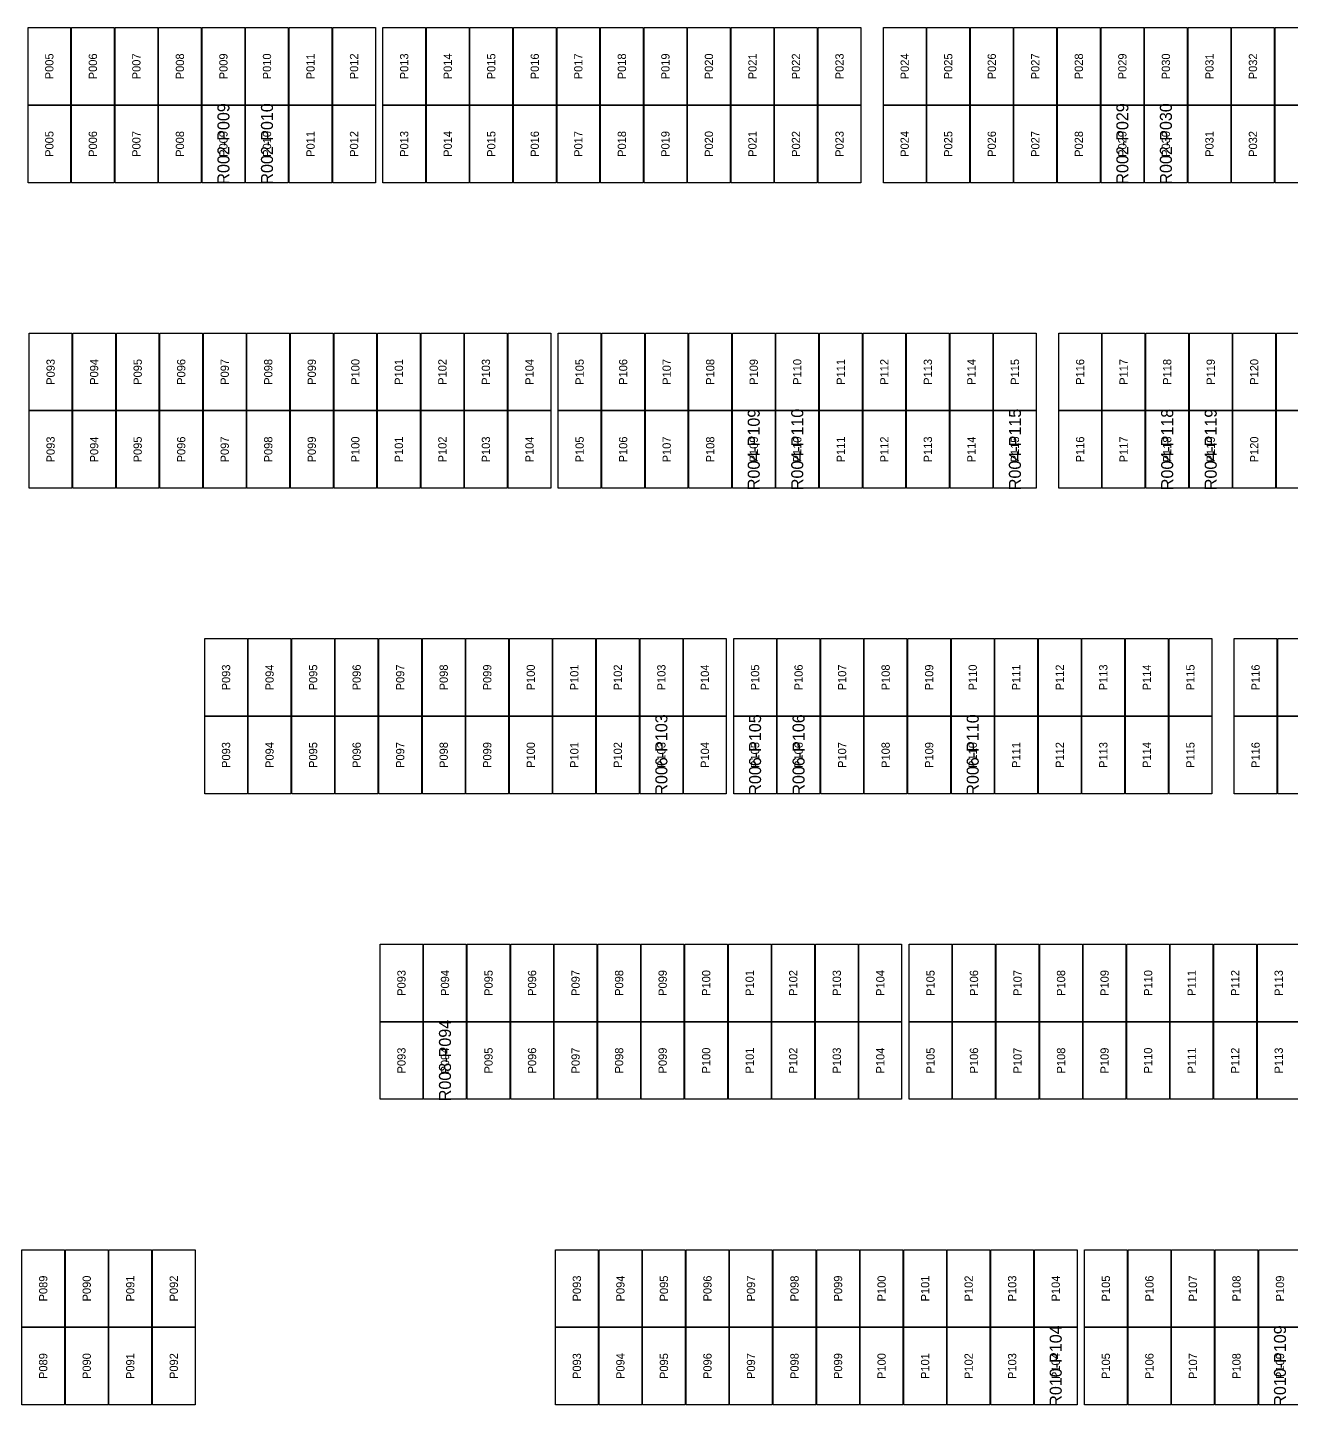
# Model space of a CAD drawing. Extents: x 296295 to 296770, y 651564 to 652121.
# Drawn here: x 296421.34 to 296454.96, y 652084.16 to 652120.81 of the extents above; entities that cross this region are included whole.
import ezdxf
from ezdxf.enums import TextEntityAlignment as Align

# ---------------------------------------------------------------- set-up
doc = ezdxf.new("R2010")
doc.units = 0

msp = doc.modelspace()

# ---------------------------------------------------------------- linework, layer by layer
at = {"layer": 'DEFECTIVE_PANELS'}
for points in [[(296425.987, 652118.748), (296427.121, 652118.748), (296427.121, 652116.685), (296425.987, 652116.685)], [(296427.145, 652118.748), (296428.279, 652118.748), (296428.279, 652116.685), (296427.145, 652116.685)], [(296449.899, 652118.748), (296451.033, 652118.748), (296451.033, 652116.685), (296449.899, 652116.685)], [(296451.057, 652118.748), (296452.191, 652118.748), (296452.191, 652116.685), (296451.057, 652116.685)], [(296440.093, 652110.622), (296441.227, 652110.622), (296441.227, 652108.559), (296440.093, 652108.559)], [(296441.251, 652110.622), (296442.385, 652110.622), (296442.385, 652108.559), (296441.251, 652108.559)], [(296447.041, 652110.622), (296448.175, 652110.622), (296448.175, 652108.559), (296447.041, 652108.559)], [(296451.091, 652110.622), (296452.225, 652110.622), (296452.225, 652108.559), (296451.091, 652108.559)], [(296452.249, 652110.622), (296453.383, 652110.622), (296453.383, 652108.559), (296452.249, 652108.559)], [(296437.636, 652102.496), (296438.77, 652102.496), (296438.77, 652100.433), (296437.636, 652100.433)], [(296440.128, 652102.496), (296441.262, 652102.496), (296441.262, 652100.433), (296440.128, 652100.433)], [(296441.286, 652102.496), (296442.42, 652102.496), (296442.42, 652100.433), (296441.286, 652100.433)], [(296445.918, 652102.496), (296447.052, 652102.496), (296447.052, 652100.433), (296445.918, 652100.433)], [(296431.88, 652094.37), (296433.014, 652094.37), (296433.014, 652092.307), (296431.88, 652092.307)], [(296448.126, 652086.244), (296449.26, 652086.244), (296449.26, 652084.181), (296448.126, 652084.181)], [(296454.092, 652086.244), (296455.226, 652086.244), (296455.226, 652084.181), (296454.092, 652084.181)]]:
    msp.add_lwpolyline(points, close=True, dxfattribs=at)
at = {"layer": 'PANELS_MASTER'}
for points in [[(296421.355, 652120.811), (296422.489, 652120.811), (296422.489, 652118.748), (296421.355, 652118.748)], [(296422.513, 652120.811), (296423.647, 652120.811), (296423.647, 652118.748), (296422.513, 652118.748)], [(296423.671, 652120.811), (296424.805, 652120.811), (296424.805, 652118.748), (296423.671, 652118.748)], [(296424.829, 652120.811), (296425.963, 652120.811), (296425.963, 652118.748), (296424.829, 652118.748)], [(296425.987, 652120.811), (296427.121, 652120.811), (296427.121, 652118.748), (296425.987, 652118.748)], [(296427.145, 652120.811), (296428.279, 652120.811), (296428.279, 652118.748), (296427.145, 652118.748)], [(296428.303, 652120.811), (296429.437, 652120.811), (296429.437, 652118.748), (296428.303, 652118.748)], [(296429.461, 652120.811), (296430.595, 652120.811), (296430.595, 652118.748), (296429.461, 652118.748)], [(296430.795, 652120.811), (296431.929, 652120.811), (296431.929, 652118.748), (296430.795, 652118.748)], [(296431.953, 652120.811), (296433.087, 652120.811), (296433.087, 652118.748), (296431.953, 652118.748)], [(296433.111, 652120.811), (296434.245, 652120.811), (296434.245, 652118.748), (296433.111, 652118.748)], [(296434.269, 652120.811), (296435.403, 652120.811), (296435.403, 652118.748), (296434.269, 652118.748)], [(296435.427, 652120.811), (296436.561, 652120.811), (296436.561, 652118.748), (296435.427, 652118.748)], [(296436.585, 652120.811), (296437.719, 652120.811), (296437.719, 652118.748), (296436.585, 652118.748)], [(296437.743, 652120.811), (296438.877, 652120.811), (296438.877, 652118.748), (296437.743, 652118.748)], [(296438.901, 652120.811), (296440.035, 652120.811), (296440.035, 652118.748), (296438.901, 652118.748)], [(296440.059, 652120.811), (296441.193, 652120.811), (296441.193, 652118.748), (296440.059, 652118.748)], [(296441.217, 652120.811), (296442.351, 652120.811), (296442.351, 652118.748), (296441.217, 652118.748)], [(296442.375, 652120.811), (296443.509, 652120.811), (296443.509, 652118.748), (296442.375, 652118.748)], [(296444.109, 652120.811), (296445.243, 652120.811), (296445.243, 652118.748), (296444.109, 652118.748)], [(296445.267, 652120.811), (296446.401, 652120.811), (296446.401, 652118.748), (296445.267, 652118.748)], [(296446.425, 652120.811), (296447.559, 652120.811), (296447.559, 652118.748), (296446.425, 652118.748)], [(296447.583, 652120.811), (296448.717, 652120.811), (296448.717, 652118.748), (296447.583, 652118.748)], [(296448.741, 652120.811), (296449.875, 652120.811), (296449.875, 652118.748), (296448.741, 652118.748)], [(296449.899, 652120.811), (296451.033, 652120.811), (296451.033, 652118.748), (296449.899, 652118.748)], [(296451.057, 652120.811), (296452.191, 652120.811), (296452.191, 652118.748), (296451.057, 652118.748)], [(296452.215, 652120.811), (296453.349, 652120.811), (296453.349, 652118.748), (296452.215, 652118.748)], [(296453.373, 652120.811), (296454.507, 652120.811), (296454.507, 652118.748), (296453.373, 652118.748)], [(296454.531, 652120.811), (296455.665, 652120.811), (296455.665, 652118.748), (296454.531, 652118.748)], [(296421.355, 652118.748), (296422.489, 652118.748), (296422.489, 652116.685), (296421.355, 652116.685)], [(296422.513, 652118.748), (296423.647, 652118.748), (296423.647, 652116.685), (296422.513, 652116.685)], [(296423.671, 652118.748), (296424.805, 652118.748), (296424.805, 652116.685), (296423.671, 652116.685)], [(296424.829, 652118.748), (296425.963, 652118.748), (296425.963, 652116.685), (296424.829, 652116.685)], [(296428.303, 652118.748), (296429.437, 652118.748), (296429.437, 652116.685), (296428.303, 652116.685)], [(296429.461, 652118.748), (296430.595, 652118.748), (296430.595, 652116.685), (296429.461, 652116.685)], [(296430.795, 652118.748), (296431.929, 652118.748), (296431.929, 652116.685), (296430.795, 652116.685)], [(296431.953, 652118.748), (296433.087, 652118.748), (296433.087, 652116.685), (296431.953, 652116.685)], [(296433.111, 652118.748), (296434.245, 652118.748), (296434.245, 652116.685), (296433.111, 652116.685)], [(296434.269, 652118.748), (296435.403, 652118.748), (296435.403, 652116.685), (296434.269, 652116.685)], [(296435.427, 652118.748), (296436.561, 652118.748), (296436.561, 652116.685), (296435.427, 652116.685)], [(296436.585, 652118.748), (296437.719, 652118.748), (296437.719, 652116.685), (296436.585, 652116.685)], [(296437.743, 652118.748), (296438.877, 652118.748), (296438.877, 652116.685), (296437.743, 652116.685)], [(296438.901, 652118.748), (296440.035, 652118.748), (296440.035, 652116.685), (296438.901, 652116.685)], [(296440.059, 652118.748), (296441.193, 652118.748), (296441.193, 652116.685), (296440.059, 652116.685)], [(296441.217, 652118.748), (296442.351, 652118.748), (296442.351, 652116.685), (296441.217, 652116.685)], [(296442.375, 652118.748), (296443.509, 652118.748), (296443.509, 652116.685), (296442.375, 652116.685)], [(296444.109, 652118.748), (296445.243, 652118.748), (296445.243, 652116.685), (296444.109, 652116.685)], [(296445.267, 652118.748), (296446.401, 652118.748), (296446.401, 652116.685), (296445.267, 652116.685)], [(296446.425, 652118.748), (296447.559, 652118.748), (296447.559, 652116.685), (296446.425, 652116.685)], [(296447.583, 652118.748), (296448.717, 652118.748), (296448.717, 652116.685), (296447.583, 652116.685)], [(296448.741, 652118.748), (296449.875, 652118.748), (296449.875, 652116.685), (296448.741, 652116.685)], [(296452.215, 652118.748), (296453.349, 652118.748), (296453.349, 652116.685), (296452.215, 652116.685)], [(296453.373, 652118.748), (296454.507, 652118.748), (296454.507, 652116.685), (296453.373, 652116.685)], [(296454.531, 652118.748), (296455.665, 652118.748), (296455.665, 652116.685), (296454.531, 652116.685)], [(296421.389, 652112.685), (296422.523, 652112.685), (296422.523, 652110.622), (296421.389, 652110.622)], [(296422.547, 652112.685), (296423.681, 652112.685), (296423.681, 652110.622), (296422.547, 652110.622)], [(296423.705, 652112.685), (296424.839, 652112.685), (296424.839, 652110.622), (296423.705, 652110.622)], [(296424.863, 652112.685), (296425.997, 652112.685), (296425.997, 652110.622), (296424.863, 652110.622)], [(296426.021, 652112.685), (296427.155, 652112.685), (296427.155, 652110.622), (296426.021, 652110.622)], [(296427.179, 652112.685), (296428.313, 652112.685), (296428.313, 652110.622), (296427.179, 652110.622)], [(296428.337, 652112.685), (296429.471, 652112.685), (296429.471, 652110.622), (296428.337, 652110.622)], [(296429.495, 652112.685), (296430.629, 652112.685), (296430.629, 652110.622), (296429.495, 652110.622)], [(296430.653, 652112.685), (296431.787, 652112.685), (296431.787, 652110.622), (296430.653, 652110.622)], [(296431.811, 652112.685), (296432.945, 652112.685), (296432.945, 652110.622), (296431.811, 652110.622)], [(296432.969, 652112.685), (296434.103, 652112.685), (296434.103, 652110.622), (296432.969, 652110.622)], [(296434.127, 652112.685), (296435.261, 652112.685), (296435.261, 652110.622), (296434.127, 652110.622)], [(296435.461, 652112.685), (296436.595, 652112.685), (296436.595, 652110.622), (296435.461, 652110.622)], [(296436.619, 652112.685), (296437.753, 652112.685), (296437.753, 652110.622), (296436.619, 652110.622)], [(296437.777, 652112.685), (296438.911, 652112.685), (296438.911, 652110.622), (296437.777, 652110.622)], [(296438.935, 652112.685), (296440.069, 652112.685), (296440.069, 652110.622), (296438.935, 652110.622)], [(296440.093, 652112.685), (296441.227, 652112.685), (296441.227, 652110.622), (296440.093, 652110.622)], [(296441.251, 652112.685), (296442.385, 652112.685), (296442.385, 652110.622), (296441.251, 652110.622)], [(296442.409, 652112.685), (296443.543, 652112.685), (296443.543, 652110.622), (296442.409, 652110.622)], [(296443.567, 652112.685), (296444.701, 652112.685), (296444.701, 652110.622), (296443.567, 652110.622)], [(296444.725, 652112.685), (296445.859, 652112.685), (296445.859, 652110.622), (296444.725, 652110.622)], [(296445.883, 652112.685), (296447.017, 652112.685), (296447.017, 652110.622), (296445.883, 652110.622)], [(296447.041, 652112.685), (296448.175, 652112.685), (296448.175, 652110.622), (296447.041, 652110.622)], [(296448.775, 652112.685), (296449.909, 652112.685), (296449.909, 652110.622), (296448.775, 652110.622)], [(296449.933, 652112.685), (296451.067, 652112.685), (296451.067, 652110.622), (296449.933, 652110.622)], [(296451.091, 652112.685), (296452.225, 652112.685), (296452.225, 652110.622), (296451.091, 652110.622)], [(296452.249, 652112.685), (296453.383, 652112.685), (296453.383, 652110.622), (296452.249, 652110.622)], [(296453.407, 652112.685), (296454.541, 652112.685), (296454.541, 652110.622), (296453.407, 652110.622)], [(296454.565, 652112.685), (296455.699, 652112.685), (296455.699, 652110.622), (296454.565, 652110.622)], [(296421.389, 652110.622), (296422.523, 652110.622), (296422.523, 652108.559), (296421.389, 652108.559)], [(296422.547, 652110.622), (296423.681, 652110.622), (296423.681, 652108.559), (296422.547, 652108.559)], [(296423.705, 652110.622), (296424.839, 652110.622), (296424.839, 652108.559), (296423.705, 652108.559)], [(296424.863, 652110.622), (296425.997, 652110.622), (296425.997, 652108.559), (296424.863, 652108.559)], [(296426.021, 652110.622), (296427.155, 652110.622), (296427.155, 652108.559), (296426.021, 652108.559)], [(296427.179, 652110.622), (296428.313, 652110.622), (296428.313, 652108.559), (296427.179, 652108.559)], [(296428.337, 652110.622), (296429.471, 652110.622), (296429.471, 652108.559), (296428.337, 652108.559)], [(296429.495, 652110.622), (296430.629, 652110.622), (296430.629, 652108.559), (296429.495, 652108.559)], [(296430.653, 652110.622), (296431.787, 652110.622), (296431.787, 652108.559), (296430.653, 652108.559)], [(296431.811, 652110.622), (296432.945, 652110.622), (296432.945, 652108.559), (296431.811, 652108.559)], [(296432.969, 652110.622), (296434.103, 652110.622), (296434.103, 652108.559), (296432.969, 652108.559)], [(296434.127, 652110.622), (296435.261, 652110.622), (296435.261, 652108.559), (296434.127, 652108.559)], [(296435.461, 652110.622), (296436.595, 652110.622), (296436.595, 652108.559), (296435.461, 652108.559)], [(296436.619, 652110.622), (296437.753, 652110.622), (296437.753, 652108.559), (296436.619, 652108.559)], [(296437.777, 652110.622), (296438.911, 652110.622), (296438.911, 652108.559), (296437.777, 652108.559)], [(296438.935, 652110.622), (296440.069, 652110.622), (296440.069, 652108.559), (296438.935, 652108.559)], [(296442.409, 652110.622), (296443.543, 652110.622), (296443.543, 652108.559), (296442.409, 652108.559)], [(296443.567, 652110.622), (296444.701, 652110.622), (296444.701, 652108.559), (296443.567, 652108.559)], [(296444.725, 652110.622), (296445.859, 652110.622), (296445.859, 652108.559), (296444.725, 652108.559)], [(296445.883, 652110.622), (296447.017, 652110.622), (296447.017, 652108.559), (296445.883, 652108.559)], [(296448.775, 652110.622), (296449.909, 652110.622), (296449.909, 652108.559), (296448.775, 652108.559)], [(296449.933, 652110.622), (296451.067, 652110.622), (296451.067, 652108.559), (296449.933, 652108.559)], [(296453.407, 652110.622), (296454.541, 652110.622), (296454.541, 652108.559), (296453.407, 652108.559)], [(296454.565, 652110.622), (296455.699, 652110.622), (296455.699, 652108.559), (296454.565, 652108.559)], [(296426.056, 652104.559), (296427.19, 652104.559), (296427.19, 652102.496), (296426.056, 652102.496)], [(296427.214, 652104.559), (296428.348, 652104.559), (296428.348, 652102.496), (296427.214, 652102.496)], [(296428.372, 652104.559), (296429.506, 652104.559), (296429.506, 652102.496), (296428.372, 652102.496)], [(296429.53, 652104.559), (296430.664, 652104.559), (296430.664, 652102.496), (296429.53, 652102.496)], [(296430.688, 652104.559), (296431.822, 652104.559), (296431.822, 652102.496), (296430.688, 652102.496)], [(296431.846, 652104.559), (296432.98, 652104.559), (296432.98, 652102.496), (296431.846, 652102.496)], [(296433.004, 652104.559), (296434.138, 652104.559), (296434.138, 652102.496), (296433.004, 652102.496)], [(296434.162, 652104.559), (296435.296, 652104.559), (296435.296, 652102.496), (296434.162, 652102.496)], [(296435.32, 652104.559), (296436.454, 652104.559), (296436.454, 652102.496), (296435.32, 652102.496)], [(296436.478, 652104.559), (296437.612, 652104.559), (296437.612, 652102.496), (296436.478, 652102.496)], [(296437.636, 652104.559), (296438.77, 652104.559), (296438.77, 652102.496), (296437.636, 652102.496)], [(296438.794, 652104.559), (296439.928, 652104.559), (296439.928, 652102.496), (296438.794, 652102.496)], [(296440.128, 652104.559), (296441.262, 652104.559), (296441.262, 652102.496), (296440.128, 652102.496)], [(296441.286, 652104.559), (296442.42, 652104.559), (296442.42, 652102.496), (296441.286, 652102.496)], [(296442.444, 652104.559), (296443.578, 652104.559), (296443.578, 652102.496), (296442.444, 652102.496)], [(296443.602, 652104.559), (296444.736, 652104.559), (296444.736, 652102.496), (296443.602, 652102.496)], [(296444.76, 652104.559), (296445.894, 652104.559), (296445.894, 652102.496), (296444.76, 652102.496)], [(296445.918, 652104.559), (296447.052, 652104.559), (296447.052, 652102.496), (296445.918, 652102.496)], [(296447.076, 652104.559), (296448.21, 652104.559), (296448.21, 652102.496), (296447.076, 652102.496)], [(296448.234, 652104.559), (296449.368, 652104.559), (296449.368, 652102.496), (296448.234, 652102.496)], [(296449.392, 652104.559), (296450.526, 652104.559), (296450.526, 652102.496), (296449.392, 652102.496)], [(296450.55, 652104.559), (296451.684, 652104.559), (296451.684, 652102.496), (296450.55, 652102.496)], [(296451.708, 652104.559), (296452.842, 652104.559), (296452.842, 652102.496), (296451.708, 652102.496)], [(296453.442, 652104.559), (296454.576, 652104.559), (296454.576, 652102.496), (296453.442, 652102.496)], [(296454.6, 652104.559), (296455.734, 652104.559), (296455.734, 652102.496), (296454.6, 652102.496)], [(296426.056, 652102.496), (296427.19, 652102.496), (296427.19, 652100.433), (296426.056, 652100.433)], [(296427.214, 652102.496), (296428.348, 652102.496), (296428.348, 652100.433), (296427.214, 652100.433)], [(296428.372, 652102.496), (296429.506, 652102.496), (296429.506, 652100.433), (296428.372, 652100.433)], [(296429.53, 652102.496), (296430.664, 652102.496), (296430.664, 652100.433), (296429.53, 652100.433)], [(296430.688, 652102.496), (296431.822, 652102.496), (296431.822, 652100.433), (296430.688, 652100.433)], [(296431.846, 652102.496), (296432.98, 652102.496), (296432.98, 652100.433), (296431.846, 652100.433)], [(296433.004, 652102.496), (296434.138, 652102.496), (296434.138, 652100.433), (296433.004, 652100.433)], [(296434.162, 652102.496), (296435.296, 652102.496), (296435.296, 652100.433), (296434.162, 652100.433)], [(296435.32, 652102.496), (296436.454, 652102.496), (296436.454, 652100.433), (296435.32, 652100.433)], [(296436.478, 652102.496), (296437.612, 652102.496), (296437.612, 652100.433), (296436.478, 652100.433)], [(296438.794, 652102.496), (296439.928, 652102.496), (296439.928, 652100.433), (296438.794, 652100.433)], [(296442.444, 652102.496), (296443.578, 652102.496), (296443.578, 652100.433), (296442.444, 652100.433)], [(296443.602, 652102.496), (296444.736, 652102.496), (296444.736, 652100.433), (296443.602, 652100.433)], [(296444.76, 652102.496), (296445.894, 652102.496), (296445.894, 652100.433), (296444.76, 652100.433)], [(296447.076, 652102.496), (296448.21, 652102.496), (296448.21, 652100.433), (296447.076, 652100.433)], [(296448.234, 652102.496), (296449.368, 652102.496), (296449.368, 652100.433), (296448.234, 652100.433)], [(296449.392, 652102.496), (296450.526, 652102.496), (296450.526, 652100.433), (296449.392, 652100.433)], [(296450.55, 652102.496), (296451.684, 652102.496), (296451.684, 652100.433), (296450.55, 652100.433)], [(296451.708, 652102.496), (296452.842, 652102.496), (296452.842, 652100.433), (296451.708, 652100.433)], [(296453.442, 652102.496), (296454.576, 652102.496), (296454.576, 652100.433), (296453.442, 652100.433)], [(296454.6, 652102.496), (296455.734, 652102.496), (296455.734, 652100.433), (296454.6, 652100.433)], [(296430.722, 652096.433), (296431.856, 652096.433), (296431.856, 652094.37), (296430.722, 652094.37)], [(296431.88, 652096.433), (296433.014, 652096.433), (296433.014, 652094.37), (296431.88, 652094.37)], [(296433.038, 652096.433), (296434.172, 652096.433), (296434.172, 652094.37), (296433.038, 652094.37)], [(296434.196, 652096.433), (296435.33, 652096.433), (296435.33, 652094.37), (296434.196, 652094.37)], [(296435.354, 652096.433), (296436.488, 652096.433), (296436.488, 652094.37), (296435.354, 652094.37)], [(296436.512, 652096.433), (296437.646, 652096.433), (296437.646, 652094.37), (296436.512, 652094.37)], [(296437.67, 652096.433), (296438.804, 652096.433), (296438.804, 652094.37), (296437.67, 652094.37)], [(296438.828, 652096.433), (296439.962, 652096.433), (296439.962, 652094.37), (296438.828, 652094.37)], [(296439.986, 652096.433), (296441.12, 652096.433), (296441.12, 652094.37), (296439.986, 652094.37)], [(296441.144, 652096.433), (296442.278, 652096.433), (296442.278, 652094.37), (296441.144, 652094.37)], [(296442.302, 652096.433), (296443.436, 652096.433), (296443.436, 652094.37), (296442.302, 652094.37)], [(296443.46, 652096.433), (296444.594, 652096.433), (296444.594, 652094.37), (296443.46, 652094.37)], [(296444.794, 652096.433), (296445.928, 652096.433), (296445.928, 652094.37), (296444.794, 652094.37)], [(296445.952, 652096.433), (296447.086, 652096.433), (296447.086, 652094.37), (296445.952, 652094.37)], [(296447.11, 652096.433), (296448.244, 652096.433), (296448.244, 652094.37), (296447.11, 652094.37)], [(296448.268, 652096.433), (296449.402, 652096.433), (296449.402, 652094.37), (296448.268, 652094.37)], [(296449.426, 652096.433), (296450.56, 652096.433), (296450.56, 652094.37), (296449.426, 652094.37)], [(296450.584, 652096.433), (296451.718, 652096.433), (296451.718, 652094.37), (296450.584, 652094.37)], [(296451.742, 652096.433), (296452.876, 652096.433), (296452.876, 652094.37), (296451.742, 652094.37)], [(296452.9, 652096.433), (296454.034, 652096.433), (296454.034, 652094.37), (296452.9, 652094.37)], [(296454.058, 652096.433), (296455.192, 652096.433), (296455.192, 652094.37), (296454.058, 652094.37)], [(296430.722, 652094.37), (296431.856, 652094.37), (296431.856, 652092.307), (296430.722, 652092.307)], [(296433.038, 652094.37), (296434.172, 652094.37), (296434.172, 652092.307), (296433.038, 652092.307)], [(296434.196, 652094.37), (296435.33, 652094.37), (296435.33, 652092.307), (296434.196, 652092.307)], [(296435.354, 652094.37), (296436.488, 652094.37), (296436.488, 652092.307), (296435.354, 652092.307)], [(296436.512, 652094.37), (296437.646, 652094.37), (296437.646, 652092.307), (296436.512, 652092.307)], [(296437.67, 652094.37), (296438.804, 652094.37), (296438.804, 652092.307), (296437.67, 652092.307)], [(296438.828, 652094.37), (296439.962, 652094.37), (296439.962, 652092.307), (296438.828, 652092.307)], [(296439.986, 652094.37), (296441.12, 652094.37), (296441.12, 652092.307), (296439.986, 652092.307)], [(296441.144, 652094.37), (296442.278, 652094.37), (296442.278, 652092.307), (296441.144, 652092.307)], [(296442.302, 652094.37), (296443.436, 652094.37), (296443.436, 652092.307), (296442.302, 652092.307)], [(296443.46, 652094.37), (296444.594, 652094.37), (296444.594, 652092.307), (296443.46, 652092.307)], [(296444.794, 652094.37), (296445.928, 652094.37), (296445.928, 652092.307), (296444.794, 652092.307)], [(296445.952, 652094.37), (296447.086, 652094.37), (296447.086, 652092.307), (296445.952, 652092.307)], [(296447.11, 652094.37), (296448.244, 652094.37), (296448.244, 652092.307), (296447.11, 652092.307)], [(296448.268, 652094.37), (296449.402, 652094.37), (296449.402, 652092.307), (296448.268, 652092.307)], [(296449.426, 652094.37), (296450.56, 652094.37), (296450.56, 652092.307), (296449.426, 652092.307)], [(296450.584, 652094.37), (296451.718, 652094.37), (296451.718, 652092.307), (296450.584, 652092.307)], [(296451.742, 652094.37), (296452.876, 652094.37), (296452.876, 652092.307), (296451.742, 652092.307)], [(296452.9, 652094.37), (296454.034, 652094.37), (296454.034, 652092.307), (296452.9, 652092.307)], [(296454.058, 652094.37), (296455.192, 652094.37), (296455.192, 652092.307), (296454.058, 652092.307)], [(296421.192, 652088.307), (296422.326, 652088.307), (296422.326, 652086.244), (296421.192, 652086.244)], [(296422.35, 652088.307), (296423.484, 652088.307), (296423.484, 652086.244), (296422.35, 652086.244)], [(296423.508, 652088.307), (296424.642, 652088.307), (296424.642, 652086.244), (296423.508, 652086.244)], [(296424.666, 652088.307), (296425.8, 652088.307), (296425.8, 652086.244), (296424.666, 652086.244)], [(296435.388, 652088.307), (296436.522, 652088.307), (296436.522, 652086.244), (296435.388, 652086.244)], [(296436.546, 652088.307), (296437.68, 652088.307), (296437.68, 652086.244), (296436.546, 652086.244)], [(296437.704, 652088.307), (296438.838, 652088.307), (296438.838, 652086.244), (296437.704, 652086.244)], [(296438.862, 652088.307), (296439.996, 652088.307), (296439.996, 652086.244), (296438.862, 652086.244)], [(296440.02, 652088.307), (296441.154, 652088.307), (296441.154, 652086.244), (296440.02, 652086.244)], [(296441.178, 652088.307), (296442.312, 652088.307), (296442.312, 652086.244), (296441.178, 652086.244)], [(296442.336, 652088.307), (296443.47, 652088.307), (296443.47, 652086.244), (296442.336, 652086.244)], [(296443.494, 652088.307), (296444.628, 652088.307), (296444.628, 652086.244), (296443.494, 652086.244)], [(296444.652, 652088.307), (296445.786, 652088.307), (296445.786, 652086.244), (296444.652, 652086.244)], [(296445.81, 652088.307), (296446.944, 652088.307), (296446.944, 652086.244), (296445.81, 652086.244)], [(296446.968, 652088.307), (296448.102, 652088.307), (296448.102, 652086.244), (296446.968, 652086.244)], [(296448.126, 652088.307), (296449.26, 652088.307), (296449.26, 652086.244), (296448.126, 652086.244)], [(296449.46, 652088.307), (296450.594, 652088.307), (296450.594, 652086.244), (296449.46, 652086.244)], [(296450.618, 652088.307), (296451.752, 652088.307), (296451.752, 652086.244), (296450.618, 652086.244)], [(296451.776, 652088.307), (296452.91, 652088.307), (296452.91, 652086.244), (296451.776, 652086.244)], [(296452.934, 652088.307), (296454.068, 652088.307), (296454.068, 652086.244), (296452.934, 652086.244)], [(296454.092, 652088.307), (296455.226, 652088.307), (296455.226, 652086.244), (296454.092, 652086.244)], [(296421.192, 652086.244), (296422.326, 652086.244), (296422.326, 652084.181), (296421.192, 652084.181)], [(296422.35, 652086.244), (296423.484, 652086.244), (296423.484, 652084.181), (296422.35, 652084.181)], [(296423.508, 652086.244), (296424.642, 652086.244), (296424.642, 652084.181), (296423.508, 652084.181)], [(296424.666, 652086.244), (296425.8, 652086.244), (296425.8, 652084.181), (296424.666, 652084.181)], [(296435.388, 652086.244), (296436.522, 652086.244), (296436.522, 652084.181), (296435.388, 652084.181)], [(296436.546, 652086.244), (296437.68, 652086.244), (296437.68, 652084.181), (296436.546, 652084.181)], [(296437.704, 652086.244), (296438.838, 652086.244), (296438.838, 652084.181), (296437.704, 652084.181)], [(296438.862, 652086.244), (296439.996, 652086.244), (296439.996, 652084.181), (296438.862, 652084.181)], [(296440.02, 652086.244), (296441.154, 652086.244), (296441.154, 652084.181), (296440.02, 652084.181)], [(296441.178, 652086.244), (296442.312, 652086.244), (296442.312, 652084.181), (296441.178, 652084.181)], [(296442.336, 652086.244), (296443.47, 652086.244), (296443.47, 652084.181), (296442.336, 652084.181)], [(296443.494, 652086.244), (296444.628, 652086.244), (296444.628, 652084.181), (296443.494, 652084.181)], [(296444.652, 652086.244), (296445.786, 652086.244), (296445.786, 652084.181), (296444.652, 652084.181)], [(296445.81, 652086.244), (296446.944, 652086.244), (296446.944, 652084.181), (296445.81, 652084.181)], [(296446.968, 652086.244), (296448.102, 652086.244), (296448.102, 652084.181), (296446.968, 652084.181)], [(296449.46, 652086.244), (296450.594, 652086.244), (296450.594, 652084.181), (296449.46, 652084.181)], [(296450.618, 652086.244), (296451.752, 652086.244), (296451.752, 652084.181), (296450.618, 652084.181)], [(296451.776, 652086.244), (296452.91, 652086.244), (296452.91, 652084.181), (296451.776, 652084.181)], [(296452.934, 652086.244), (296454.068, 652086.244), (296454.068, 652084.181), (296452.934, 652084.181)]]:
    msp.add_lwpolyline(points, close=True, dxfattribs=at)

# ---------------------------------------------------------------- texts
at = {"layer": 'DEFECT_LABELS'}
for s, p in [('R002-P009', (296426.554, 652117.716)), ('R002-P010', (296427.712, 652117.716)), ('R002-P029', (296450.466, 652117.716)), ('R002-P030', (296451.624, 652117.716)), ('R004-P109', (296440.66, 652109.59)), ('R004-P110', (296441.818, 652109.59)), ('R004-P115', (296447.608, 652109.59)), ('R004-P118', (296451.658, 652109.59)), ('R004-P119', (296452.816, 652109.59)), ('R006-P103', (296438.203, 652101.464)), ('R006-P105', (296440.695, 652101.464)), ('R006-P106', (296441.853, 652101.464)), ('R006-P110', (296446.485, 652101.464)), ('R008-P094', (296432.447, 652093.338)), ('R010-P104', (296448.693, 652085.212)), ('R010-P109', (296454.659, 652085.212))]:
    msp.add_text(s, height=0.32, rotation=90, dxfattribs=at).set_placement(p, align=Align.MIDDLE_CENTER)
at = {"layer": 'PANEL_POSITION'}
for s, p in [('P005', (296421.922, 652119.779)), ('P006', (296423.08, 652119.779)), ('P007', (296424.238, 652119.779)), ('P008', (296425.396, 652119.779)), ('P009', (296426.554, 652119.779)), ('P010', (296427.712, 652119.779)), ('P011', (296428.87, 652119.779)), ('P012', (296430.028, 652119.779)), ('P013', (296431.362, 652119.779)), ('P014', (296432.52, 652119.779)), ('P015', (296433.678, 652119.779)), ('P016', (296434.836, 652119.779)), ('P017', (296435.994, 652119.779)), ('P018', (296437.152, 652119.779)), ('P019', (296438.31, 652119.779)), ('P020', (296439.468, 652119.779)), ('P021', (296440.626, 652119.779)), ('P022', (296441.784, 652119.779)), ('P023', (296442.942, 652119.779)), ('P024', (296444.676, 652119.779)), ('P025', (296445.834, 652119.779)), ('P026', (296446.992, 652119.779)), ('P027', (296448.15, 652119.779)), ('P028', (296449.308, 652119.779)), ('P029', (296450.466, 652119.779)), ('P030', (296451.624, 652119.779)), ('P031', (296452.782, 652119.779)), ('P032', (296453.94, 652119.779)), ('P005', (296421.922, 652117.716)), ('P006', (296423.08, 652117.716)), ('P007', (296424.238, 652117.716)), ('P008', (296425.396, 652117.716)), ('P009', (296426.554, 652117.716)), ('P010', (296427.712, 652117.716)), ('P011', (296428.87, 652117.716)), ('P012', (296430.028, 652117.716)), ('P013', (296431.362, 652117.716)), ('P014', (296432.52, 652117.716)), ('P015', (296433.678, 652117.716)), ('P016', (296434.836, 652117.716)), ('P017', (296435.994, 652117.716)), ('P018', (296437.152, 652117.716)), ('P019', (296438.31, 652117.716)), ('P020', (296439.468, 652117.716)), ('P021', (296440.626, 652117.716)), ('P022', (296441.784, 652117.716)), ('P023', (296442.942, 652117.716)), ('P024', (296444.676, 652117.716)), ('P025', (296445.834, 652117.716)), ('P026', (296446.992, 652117.716)), ('P027', (296448.15, 652117.716)), ('P028', (296449.308, 652117.716)), ('P029', (296450.466, 652117.716)), ('P030', (296451.624, 652117.716)), ('P031', (296452.782, 652117.716)), ('P032', (296453.94, 652117.716)), ('P093', (296421.956, 652111.653)), ('P094', (296423.114, 652111.653)), ('P095', (296424.272, 652111.653)), ('P096', (296425.43, 652111.653)), ('P097', (296426.588, 652111.653)), ('P098', (296427.746, 652111.653)), ('P099', (296428.904, 652111.653)), ('P100', (296430.062, 652111.653)), ('P101', (296431.22, 652111.653)), ('P102', (296432.378, 652111.653)), ('P103', (296433.536, 652111.653)), ('P104', (296434.694, 652111.653)), ('P105', (296436.028, 652111.653)), ('P106', (296437.186, 652111.653)), ('P107', (296438.344, 652111.653)), ('P108', (296439.502, 652111.653)), ('P109', (296440.66, 652111.653)), ('P110', (296441.818, 652111.653)), ('P111', (296442.976, 652111.653)), ('P112', (296444.134, 652111.653)), ('P113', (296445.292, 652111.653)), ('P114', (296446.45, 652111.653)), ('P115', (296447.608, 652111.653)), ('P116', (296449.342, 652111.653)), ('P117', (296450.5, 652111.653)), ('P118', (296451.658, 652111.653)), ('P119', (296452.816, 652111.653)), ('P120', (296453.974, 652111.653)), ('P093', (296421.956, 652109.59)), ('P094', (296423.114, 652109.59)), ('P095', (296424.272, 652109.59)), ('P096', (296425.43, 652109.59)), ('P097', (296426.588, 652109.59)), ('P098', (296427.746, 652109.59)), ('P099', (296428.904, 652109.59)), ('P100', (296430.062, 652109.59)), ('P101', (296431.22, 652109.59)), ('P102', (296432.378, 652109.59)), ('P103', (296433.536, 652109.59)), ('P104', (296434.694, 652109.59)), ('P105', (296436.028, 652109.59)), ('P106', (296437.186, 652109.59)), ('P107', (296438.344, 652109.59)), ('P108', (296439.502, 652109.59)), ('P109', (296440.66, 652109.59)), ('P110', (296441.818, 652109.59)), ('P111', (296442.976, 652109.59)), ('P112', (296444.134, 652109.59)), ('P113', (296445.292, 652109.59)), ('P114', (296446.45, 652109.59)), ('P115', (296447.608, 652109.59)), ('P116', (296449.342, 652109.59)), ('P117', (296450.5, 652109.59)), ('P118', (296451.658, 652109.59)), ('P119', (296452.816, 652109.59)), ('P120', (296453.974, 652109.59)), ('P093', (296426.623, 652103.527)), ('P094', (296427.781, 652103.527)), ('P095', (296428.939, 652103.527)), ('P096', (296430.097, 652103.527)), ('P097', (296431.255, 652103.527)), ('P098', (296432.413, 652103.527)), ('P099', (296433.571, 652103.527)), ('P100', (296434.729, 652103.527)), ('P101', (296435.887, 652103.527)), ('P102', (296437.045, 652103.527)), ('P103', (296438.203, 652103.527)), ('P104', (296439.361, 652103.527)), ('P105', (296440.695, 652103.527)), ('P106', (296441.853, 652103.527)), ('P107', (296443.011, 652103.527)), ('P108', (296444.169, 652103.527)), ('P109', (296445.327, 652103.527)), ('P110', (296446.485, 652103.527)), ('P111', (296447.643, 652103.527)), ('P112', (296448.801, 652103.527)), ('P113', (296449.959, 652103.527)), ('P114', (296451.117, 652103.527)), ('P115', (296452.275, 652103.527)), ('P116', (296454.009, 652103.527)), ('P093', (296426.623, 652101.464)), ('P094', (296427.781, 652101.464)), ('P095', (296428.939, 652101.464)), ('P096', (296430.097, 652101.464)), ('P097', (296431.255, 652101.464)), ('P098', (296432.413, 652101.464)), ('P099', (296433.571, 652101.464)), ('P100', (296434.729, 652101.464)), ('P101', (296435.887, 652101.464)), ('P102', (296437.045, 652101.464)), ('P103', (296438.203, 652101.464)), ('P104', (296439.361, 652101.464)), ('P105', (296440.695, 652101.464)), ('P106', (296441.853, 652101.464)), ('P107', (296443.011, 652101.464)), ('P108', (296444.169, 652101.464)), ('P109', (296445.327, 652101.464)), ('P110', (296446.485, 652101.464)), ('P111', (296447.643, 652101.464)), ('P112', (296448.801, 652101.464)), ('P113', (296449.959, 652101.464)), ('P114', (296451.117, 652101.464)), ('P115', (296452.275, 652101.464)), ('P116', (296454.009, 652101.464)), ('P093', (296431.289, 652095.401)), ('P094', (296432.447, 652095.401)), ('P095', (296433.605, 652095.401)), ('P096', (296434.763, 652095.401)), ('P097', (296435.921, 652095.401)), ('P098', (296437.079, 652095.401)), ('P099', (296438.237, 652095.401)), ('P100', (296439.395, 652095.401)), ('P101', (296440.553, 652095.401)), ('P102', (296441.711, 652095.401)), ('P103', (296442.869, 652095.401)), ('P104', (296444.027, 652095.401)), ('P105', (296445.361, 652095.401)), ('P106', (296446.519, 652095.401)), ('P107', (296447.677, 652095.401)), ('P108', (296448.835, 652095.401)), ('P109', (296449.993, 652095.401)), ('P110', (296451.151, 652095.401)), ('P111', (296452.309, 652095.401)), ('P112', (296453.467, 652095.401)), ('P113', (296454.625, 652095.401)), ('P093', (296431.289, 652093.338)), ('P094', (296432.447, 652093.338)), ('P095', (296433.605, 652093.338)), ('P096', (296434.763, 652093.338)), ('P097', (296435.921, 652093.338)), ('P098', (296437.079, 652093.338)), ('P099', (296438.237, 652093.338)), ('P100', (296439.395, 652093.338)), ('P101', (296440.553, 652093.338)), ('P102', (296441.711, 652093.338)), ('P103', (296442.869, 652093.338)), ('P104', (296444.027, 652093.338)), ('P105', (296445.361, 652093.338)), ('P106', (296446.519, 652093.338)), ('P107', (296447.677, 652093.338)), ('P108', (296448.835, 652093.338)), ('P109', (296449.993, 652093.338)), ('P110', (296451.151, 652093.338)), ('P111', (296452.309, 652093.338)), ('P112', (296453.467, 652093.338)), ('P113', (296454.625, 652093.338)), ('P089', (296421.759, 652087.275)), ('P090', (296422.917, 652087.275)), ('P091', (296424.075, 652087.275)), ('P092', (296425.233, 652087.275)), ('P093', (296435.955, 652087.275)), ('P094', (296437.113, 652087.275)), ('P095', (296438.271, 652087.275)), ('P096', (296439.429, 652087.275)), ('P097', (296440.587, 652087.275)), ('P098', (296441.745, 652087.275)), ('P099', (296442.903, 652087.275)), ('P100', (296444.061, 652087.275)), ('P101', (296445.219, 652087.275)), ('P102', (296446.377, 652087.275)), ('P103', (296447.535, 652087.275)), ('P104', (296448.693, 652087.275)), ('P105', (296450.027, 652087.275)), ('P106', (296451.185, 652087.275)), ('P107', (296452.343, 652087.275)), ('P108', (296453.501, 652087.275)), ('P109', (296454.659, 652087.275)), ('P089', (296421.759, 652085.212)), ('P090', (296422.917, 652085.212)), ('P091', (296424.075, 652085.212)), ('P092', (296425.233, 652085.212)), ('P093', (296435.955, 652085.212)), ('P094', (296437.113, 652085.212)), ('P095', (296438.271, 652085.212)), ('P096', (296439.429, 652085.212)), ('P097', (296440.587, 652085.212)), ('P098', (296441.745, 652085.212)), ('P099', (296442.903, 652085.212)), ('P100', (296444.061, 652085.212)), ('P101', (296445.219, 652085.212)), ('P102', (296446.377, 652085.212)), ('P103', (296447.535, 652085.212)), ('P104', (296448.693, 652085.212)), ('P105', (296450.027, 652085.212)), ('P106', (296451.185, 652085.212)), ('P107', (296452.343, 652085.212)), ('P108', (296453.501, 652085.212)), ('P109', (296454.659, 652085.212))]:
    msp.add_text(s, height=0.22, rotation=90, dxfattribs=at).set_placement(p, align=Align.MIDDLE_CENTER)

doc.saveas('drawing.dxf')
